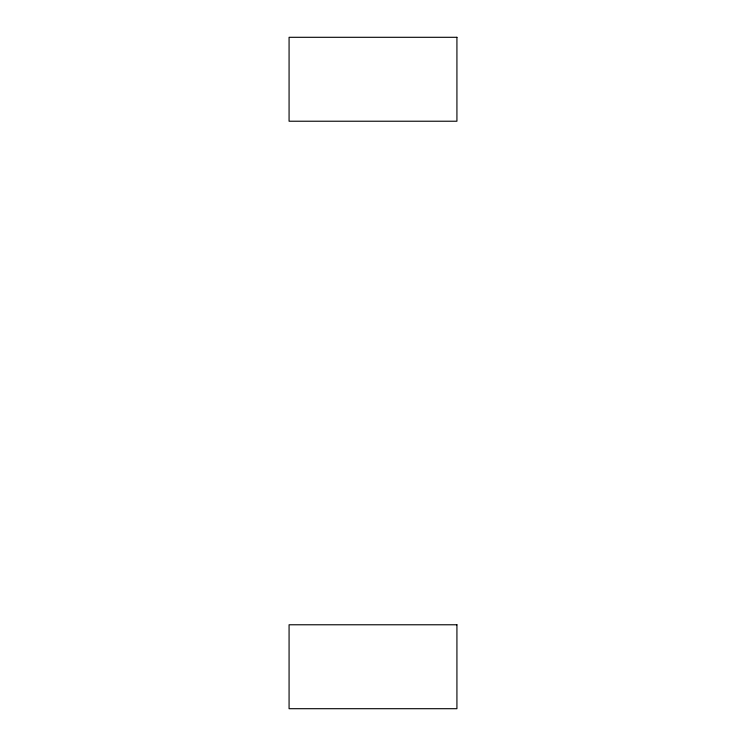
<?xml version="1.0" encoding="UTF-8"?>
<svg xmlns="http://www.w3.org/2000/svg" width="746" height="746" viewBox="0 0 746 746"><rect width="100%" height="100%" fill="white"/><g stroke="black" fill="none" stroke-linecap="round" stroke-linejoin="round"><path stroke-width="1.12" d="M456.925 37.3L289.075 37.3L289.075 121.225L456.925 121.225L456.925 37.3M456.925 624.775L289.075 624.775L289.075 708.7L456.925 708.7L456.925 624.775"/></g></svg>
